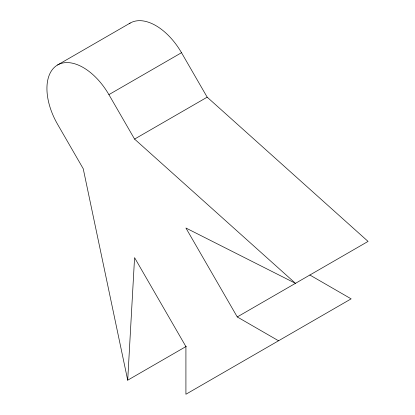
<?xml version="1.0" encoding="UTF-8"?>
<svg xmlns="http://www.w3.org/2000/svg" width="415" height="415" viewBox="0 0 415 415"><rect width="100%" height="100%" fill="white"/><g stroke="black" fill="none" stroke-linecap="round" stroke-linejoin="round"><path stroke-width="0.62" d="M186.351 346.333L127.706 380.192L134.574 257.658L185.915 346.582L185.915 394.25L351.142 298.857L309.86 275.021M127.706 380.192L83.233 168.734L57.566 124.272A51.341 29.641 60 0 1 57.566 64.989L130.17 23.069M108.906 94.63L181.511 52.71L207.178 97.172L368.069 241.416L237.256 316.941L185.915 228.017L295.464 283.331L134.574 139.092L108.906 94.63A51.341 29.641 60 0 0 57.566 64.989M134.574 139.092L207.178 97.172M237.256 316.941L278.538 340.772M129.164 23.702A51.341 29.641 60 0 1 181.511 52.71"/></g></svg>
